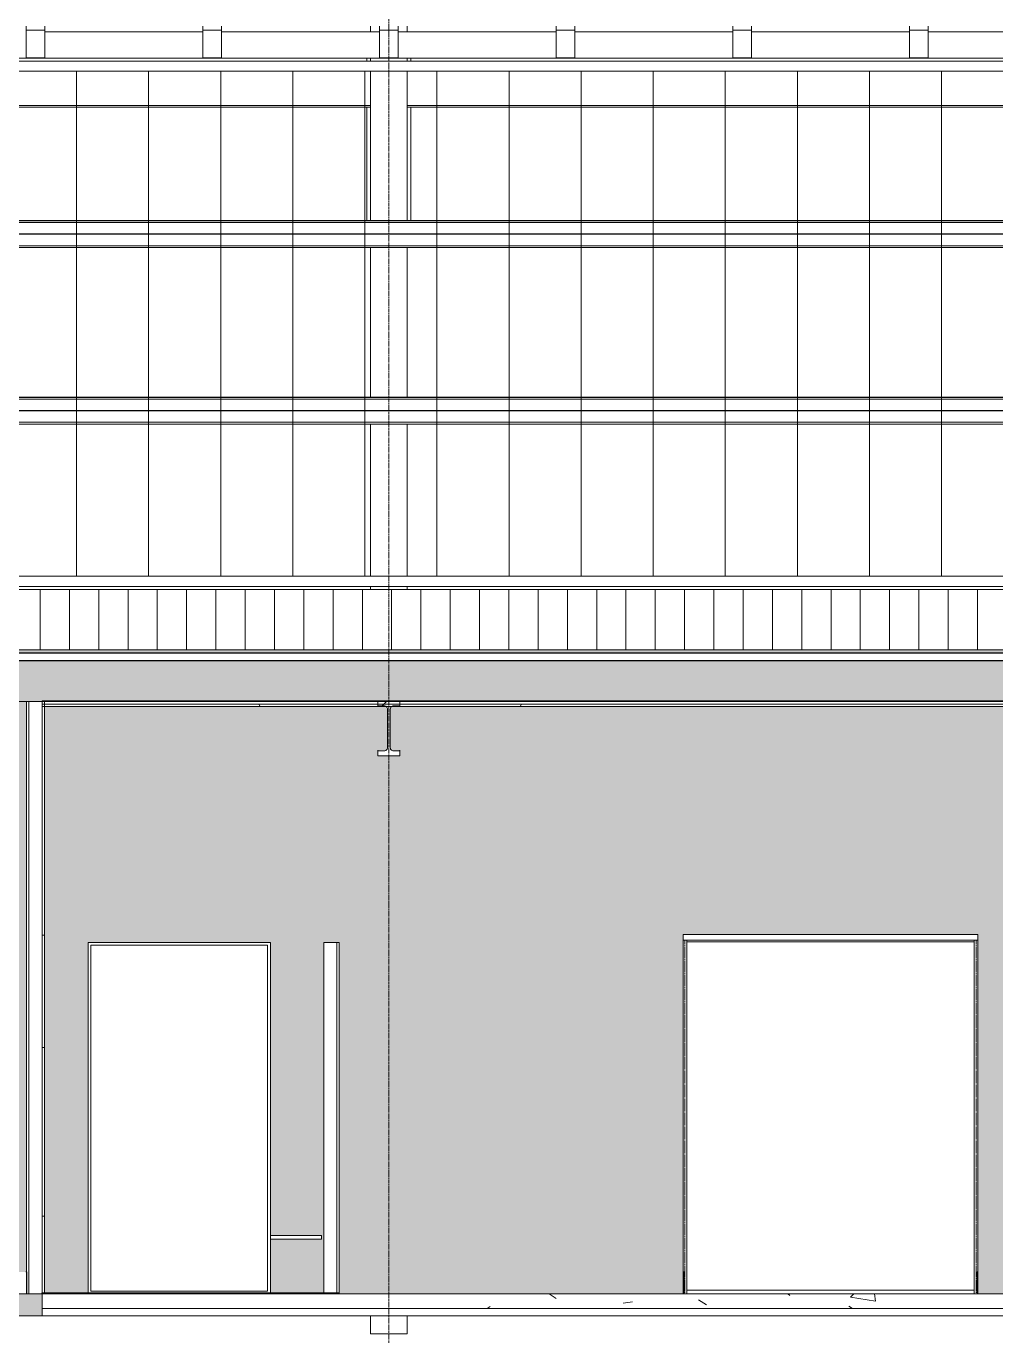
# Model space of a CAD drawing. Header units: inches. Extents: x -23565 to -43, y -324 to 853.
# Drawn here: x -1960 to -1695.2, y -11.5 to 346.4 of the extents above; entities that cross this region are included whole.
import ezdxf

# ---------------------------------------------------------------- set-up
doc = ezdxf.new("R2010")
doc.units = ezdxf.units.IN
doc.header["$MEASUREMENT"] = 0
doc.linetypes.add('Grid Line 1_2_', pattern=[0.875, 0.5, -0.125, 0.125, -0.125])
doc.linetypes.add('Hidden 1_8_', pattern=[0.1875, 0.125, -0.0625])
for name, color, linetype, lineweight in [('A-CLNG', 13, 'Continuous', 13), ('A-CLNG-PATT', 13, 'Continuous', 25), ('A-FLOR', 192, 'Continuous', 13), ('A-FLOR-LEVL', 51, 'Continuous', 9), ('A-FLOR-PATT', 8, 'Continuous', 25), ('A-GLAZ-CWMG', 51, 'Continuous', 13), ('A-ROOF', 132, 'Continuous', 13), ('A-ROOF-PATT', 132, 'Continuous', 13), ('A-WALL', 113, 'Continuous', 13), ('A-WALL-PATT', 111, 'Continuous', 25), ('I-FURN', 30, 'Continuous', 13), ('I-WALL', 2, 'Continuous', 13), ('Q-SPCQ', 91, 'Continuous', 13), ('S-BEAM', 12, 'Continuous', 13), ('S-COLS', 52, 'Continuous', 13), ('S-GRID', 1, 'Continuous', 9)]:
    doc.layers.add(name, color=color, linetype=linetype, lineweight=lineweight)
pattern_1 = [(50, (-5044.515, 67.247), (55.0854, -4.81984), [5.76, -63.36]), (355, (-5044.515, 67.247), (-10.65569, 57.76853), [4.608, -50.688]), (100.451, (-5039.925, 66.846), (44.42947, 52.94866), [4.895, -53.848]), (46.184, (-5044.515, 82.61), (81.96444, -12.71212), [8.64, -95.04]), (96.636, (-5037.685, 81.55), (71.7815, 74.81238), [7.343, -80.772]), (351.184, (-5044.515, 82.61), (71.78195, 74.81243), [6.912, -76.032]), (21, (-5036.835, 78.767), (45.84207, -30.92146), [5.76, -63.36]), (326, (-5036.835, 78.767), (18.68706, 55.69148), [4.608, -50.688]), (71.451, (-5033.015, 76.19), (64.52891, 24.77011), [4.895, -53.848]), (37.5, (-5044.515, 67.247), (0.933895, 25.566816), [2.534, -47.539, 2.534, -48.922, -50.88]), (37.5, (-5044.515, 67.247), (0.933895, 25.566816), [-101.53, 2.534, -48.346]), (7.5, (-5044.515, 67.247), (20.20404, 30.291303), [2.534, -26.803, 2.534, -46.387, -19.392]), (7.5, (-5044.515, 67.247), (20.20404, 30.291303), [-78.259, 2.534, -16.858]), (327.5, (-5061.64, 67.247), (40.997785, -1.732403), [2.534, -16.666, 2.534, -57.37, -79.488]), (327.5, (-5061.64, 67.247), (40.997785, -1.732403), [-79.104, 2.534, -76.954]), (317.5, (-5069.32, 67.247), (44.788883, 7.68784), [2.534, -22.426, 2.534, -37.248, -56.448]), (317.5, (-5069.32, 67.247), (44.788883, 7.68784), [-64.742, 2.534, -53.914])]
pattern_2 = [(0, (-5044.515, 67.247), (61.44, 15.36), [2.534, -43.546, 2.534, -43.546, -245.76]), (0, (-5044.515, 67.247), (61.44, 15.36), [-92.16, 2.534, -89.626, 2.534, -43.546, -107.52]), (0, (-5044.515, 67.247), (61.44, 15.36), [-230.4, 2.534, -28.186, 2.534, -74.266]), (120, (-5021.475, 74.927), (-44.02215, 45.5286), [2.534, -43.546, 2.534, -43.546, -245.76]), (120, (-5021.475, 74.927), (-44.02215, 45.5286), [-92.16, 2.534, -89.626, 2.534, -43.546, -107.52]), (120, (-5021.475, 74.927), (-44.02215, 45.5286), [-230.4, 2.534, -28.186, 2.534, -74.266]), (240, (-5013.795, 105.647), (-17.41785, -60.8886), [2.534, -43.546, 2.534, -43.546, -245.76]), (240, (-5013.795, 105.647), (-17.41785, -60.8886), [-92.16, 2.534, -89.626, 2.534, -43.546, -107.52]), (240, (-5013.795, 105.647), (-17.41785, -60.8886), [-230.4, 2.534, -28.186, 2.534, -74.266])]

# ---------------------------------------------------------------- blocks, each defined once
blk = doc.blocks.new('Furniture 8 - Furniture 1-2437-Building Section - East_West looking South _ Fieldhouse')
at = {"layer": 'I-FURN', "color": 8, "lineweight": 9}
for p, q in [((25369.52, 16), (25383.52, 16)), ((25369.52, 16), (25369.52, 15)), ((25383.52, 15), (25369.52, 15)), ((25383.52, 16), (25383.52, 15))]:
    blk.add_line(p, q, dxfattribs=at)
blk = doc.blocks.new('Bradley-Washroom_Accessories-Mirrors-780_Custom - Bradley-Washroom_Accessories-Mirrors-780_Custom-401198-Building Section - East_West looking South _ Fieldhouse')
at = {"layer": 'Q-SPCQ', "color": 8, "lineweight": 9}
for p, q in [((25369.52, 96), (25319.77, 96)), ((25319.77, 96), (25319.77, 0.25)), ((25320.52, 0.75), (25320.52, 95.25)), ((25320.52, 95.25), (25368.77, 95.25)), ((25368.77, 95.25), (25368.77, 0.75)), ((25369.52, 16), (25369.52, 96)), ((25369.52, 0.25), (25369.52, 15)), ((25368.77, 0.75), (25320.52, 0.75))]:
    blk.add_line(p, q, dxfattribs=at)
blk = doc.blocks.new('Locker Rooms and Restrooms_rvt-5-Building Section - East_West looking South _ Fieldhouse')
at = {"layer": 'A-WALL-PATT', "lineweight": 9}
h = blk.add_hatch(dxfattribs=at)
h.set_pattern_fill('FP_74', color=8, style=0, pattern_type=2)
h.set_pattern_definition([(0, (-1780.43, 12), (-48, 24), [48, 0, 0, 0]), (90, (-1756.43, 0), (-48, 3e-15), [12, -12]), (90, (-1768.43, 12), (-48, 3e-15), [12, -12]), (90, (-1744.43, 12), (-48, 3e-15), [12, -12]), (0, (-1780.43, 24), (-48, 24), [48, 0, 0, 0]), (90, (-1732.43, 0), (-48, 3e-15), [12, -12])])
h.paths.add_polyline_path([(25482.52, 0), (25482.52, 6), (25482.27, 6), (25482.27, 0)], flags=0)
h = blk.add_hatch(dxfattribs=at)
h.set_pattern_fill('FP_73', color=8, style=0, pattern_type=2)
h.set_pattern_definition([(0, (-1700.18, 12), (-48, 24), [48, 0, 0, 0]), (90, (-1676.18, 0), (-48, 3e-15), [12, -12]), (90, (-1688.18, 12), (-48, 3e-15), [12, -12]), (90, (-1664.18, 12), (-48, 3e-15), [12, -12]), (0, (-1700.18, 24), (-48, 24), [48, 0, 0, 0]), (90, (-1652.18, 0), (-48, 3e-15), [12, -12])])
h.paths.add_polyline_path([(25562.52, 0), (25562.77, 0), (25562.77, 6), (25562.52, 6)], flags=0)
at = {"layer": 'A-FLOR', "color": 7}
for p, q in [((25388.27, 0.25), (25307.14, 0.25)), ((25307.14, 0.25), (25307.14, 0)), ((25307.14, 0), (25388.27, 0)), ((25388.27, 0), (25388.27, 0.25))]:
    blk.add_line(p, q, dxfattribs=at)
at = {"layer": 'I-WALL', "color": 7}
for p, q in [((25384.14, 96), (25384.14, 0)), ((25387.64, 96), (25384.14, 96)), ((25387.64, 0), (25387.64, 96)), ((25388.27, 96), (25387.64, 96)), ((25387.64, 96), (25387.64, 0)), ((25388.27, 0), (25388.27, 96)), ((25303.02, 6), (25302.77, 6)), ((25303.02, 0), (25303.02, 6)), ((25302.77, 0), (25303.02, 0)), ((25384.14, 0), (25387.64, 0)), ((25387.64, 0), (25388.27, 0))]:
    blk.add_line(p, q, dxfattribs=at)
at = {"layer": 'I-WALL', "color": 8, "lineweight": 9}
for p, q in [((25482.27, 0), (25482.27, 6)), ((25482.52, 6), (25482.27, 6)), ((25482.52, 6), (25482.52, 0)), ((25562.52, 0), (25562.52, 6)), ((25562.52, 6), (25562.77, 6)), ((25562.77, 6), (25562.77, 0))]:
    blk.add_line(p, q, dxfattribs=at)
at = {"color": 8, "lineweight": 9}
for name in ['Bradley-Washroom_Accessories-Mirrors-780_Custom - Bradley-Washroom_Accessories-Mirrors-780_Custom-401198-Building Section - East_West looking South _ Fieldhouse', 'Furniture 8 - Furniture 1-2437-Building Section - East_West looking South _ Fieldhouse']:
    blk.add_blockref(name, (0, 0), dxfattribs=at)
blk = doc.blocks.new('Struct_Xcel_Sports Complex_rvt-5-Building Section - East_West looking South _ Fieldhouse')
at = {"layer": 'A-FLOR-PATT', "lineweight": 9}
h = blk.add_hatch(dxfattribs=at)
h.set_pattern_fill('FP_75', color=256, style=0, pattern_type=2)
h.set_pattern_definition(pattern_1)
h.paths.add_polyline_path([(22066.14, -6), (25307.2, -6), (25307.2, 0), (22066.14, 0), (22066.14, -1.6)], flags=0)
h.paths.add_polyline_path([(26272.89, -6), (26272.89, 0), (25737.89, 0), (25737.89, -6), (26225.74, -6)], flags=0)
h = blk.add_hatch(dxfattribs=at)
h.set_pattern_fill('FP_75', color=256, style=0, pattern_type=2)
h.set_pattern_definition(pattern_1)
h.paths.add_polyline_path([(25307.2, -4), (25737.89, -4), (25737.89, 0), (25307.2, 0)], flags=0)
at = {"layer": 'A-FLOR', "color": 7}
for p, q in [((25307.2, 0), (22066.14, 0)), ((25307.2, -6), (25307.2, 0)), ((25737.89, 0), (25307.2, 0)), ((25307.2, 0), (25307.2, -4)), ((22066.14, -6), (25307.2, -6)), ((25307.2, -4), (25737.89, -4))]:
    blk.add_line(p, q, dxfattribs=at)
at = {"layer": 'A-FLOR', "color": 8, "lineweight": 9}
blk.add_line((25307.2, -6), (25737.89, -6), dxfattribs=at)
blk = doc.blocks.new('W-Wide Flange - 1_-3_ deep-V138-Building Section - East_West looking South _ Fieldhouse')
at = {"layer": 'S-BEAM', "lineweight": 9}
h = blk.add_hatch(dxfattribs=at)
h.set_pattern_fill('FP_62', color=8, style=0, pattern_type=2)
h.set_pattern_definition([(45, (-5044.515, 67.247), (-19.00703, 19.00703), []), (45, (-5044.515, 96.047), (-19.00703, 19.00703), [])])
h.paths.add_polyline_path([(25404.89, 147.02), (25404.89, 148.39), (25402.96, 148.41), (25402.6, 148.58), (25402.35, 148.89), (25402.27, 149.28), (25402.29, 159.98), (25402.46, 160.34), (25402.77, 160.59), (25403.16, 160.68), (25404.89, 160.68), (25404.89, 162.04), (25398.89, 162.04), (25398.89, 160.68), (25400.82, 160.65), (25401.18, 160.48), (25401.43, 160.17), (25401.52, 159.79), (25401.49, 149.08), (25401.32, 148.72), (25401.01, 148.47), (25400.63, 148.39), (25398.89, 148.39), (25398.89, 147.02)], flags=0)
at = {"layer": 'S-BEAM', "color": 7}
for p, q in [((25404.89, 162.04), (25398.89, 162.04)), ((25398.89, 162.04), (25398.89, 160.68)), ((25404.89, 160.68), (25404.89, 162.04)), ((25398.89, 160.68), (25400.63, 160.68)), ((25401.52, 159.79), (25401.52, 149.28)), ((25402.27, 149.28), (25402.27, 159.79)), ((25403.16, 160.68), (25404.89, 160.68)), ((25400.63, 148.39), (25398.89, 148.39)), ((25398.89, 148.39), (25398.89, 147.02)), ((25398.89, 147.02), (25404.89, 147.02)), ((25404.89, 148.39), (25403.16, 148.39)), ((25404.89, 147.02), (25404.89, 148.39))]:
    blk.add_line(p, q, dxfattribs=at)
at = {"layer": 'S-BEAM', "color": 8, "lineweight": 9}
for p, q in [((25398.89, 148.55), (25398.89, 148.39)), ((25404.89, 148.39), (25404.89, 148.55))]:
    blk.add_line(p, q, dxfattribs=at)
at = {"layer": 'S-BEAM', "color": 7, "flags": 128}
for points in [[(25400.63, 160.68), (25400.82, 160.65), (25401.01, 160.59), (25401.18, 160.48), (25401.32, 160.34), (25401.43, 160.17), (25401.49, 159.98), (25401.52, 159.79)], [(25402.27, 159.79), (25402.29, 159.98), (25402.35, 160.17), (25402.46, 160.34), (25402.6, 160.48), (25402.77, 160.59), (25402.96, 160.65), (25403.16, 160.68)], [(25401.52, 149.28), (25401.49, 149.08), (25401.43, 148.89), (25401.32, 148.72), (25401.18, 148.58), (25401.01, 148.47), (25400.82, 148.41), (25400.63, 148.39)], [(25403.16, 148.39), (25402.96, 148.41), (25402.77, 148.47), (25402.6, 148.58), (25402.46, 148.72), (25402.35, 148.89), (25402.29, 149.08), (25402.27, 149.28)]]:
    blk.add_lwpolyline(points, dxfattribs=at)
blk = doc.blocks.new('Rectangular Mullion - Profile_Polycarbonate_Upper and left-1767982-Building Section - East_West looking South _ Fieldhouse')
at = {"layer": 'A-GLAZ-CWMG', "color": 8, "lineweight": 9}
for p, q in [((26278.39, 336.84), (22784.14, 336.84)), ((26278.39, 334.09), (22784.14, 334.09))]:
    blk.add_line(p, q, dxfattribs=at)
blk = doc.blocks.new('Rectangular Mullion - Profile_Polycarbonate_Lower-1767983-Building Section - East_West looking South _ Fieldhouse')
at = {"layer": 'A-GLAZ-CWMG', "color": 8, "lineweight": 9}
for p, q in [((22784.14, 196.09), (26269.89, 196.09)), ((22784.14, 193.34), (26269.89, 193.34))]:
    blk.add_line(p, q, dxfattribs=at)
blk = doc.blocks.new('Girt_C - 10_D-1260059-Building Section - East_West looking South _ Fieldhouse')
at = {"layer": 'S-BEAM', "color": 8, "lineweight": 9}
for p, q in [((25482.27, 96.68), (25562.77, 96.68)), ((25561.77, 96.2), (25483.27, 96.2))]:
    blk.add_line(p, q, dxfattribs=at)
blk = doc.blocks.new('W-Wide Flange - W12X22-1533120-Building Section - East_West looking South _ Fieldhouse')
at = {"layer": 'S-BEAM', "color": 10, "lineweight": 9}
for p, q in [((25117.39, 324.71), (25396.89, 324.71)), ((25117.39, 324.29), (25396.89, 324.29)), ((25406.89, 324.71), (25686.39, 324.71)), ((25406.89, 324.29), (25686.39, 324.29))]:
    blk.add_line(p, q, dxfattribs=at)
blk = doc.blocks.new('columns and girder2 - one-V146-Building Section - East_West looking South _ Fieldhouse')
at = {"layer": 'S-BEAM', "color": 8, "lineweight": 9}
for p, q in [((25396.89, 344.87), (25396.89, 346.39)), ((25406.89, 346.39), (25406.89, 344.87)), ((25395.89, 336.84), (25395.89, 337.62)), ((25396.89, 336.84), (25396.89, 337.62)), ((25406.89, 337.62), (25406.89, 336.84)), ((25407.89, 337.62), (25407.89, 336.84)), ((25396.89, 192.49), (25396.89, 193.34)), ((25406.89, 192.49), (25406.89, 193.34)), ((25396.89, -10.9), (25396.89, -6)), ((25406.89, -10.9), (25406.89, -6)), ((25396.89, -10.9), (25406.89, -10.9))]:
    blk.add_line(p, q, dxfattribs=at)
at = {"layer": 'S-BEAM', "color": 10, "lineweight": 9}
for p, q in [((25396.89, 293.29), (25396.89, 334.09)), ((25406.89, 293.29), (25406.89, 334.09)), ((25395.89, 293.29), (25395.89, 324.29)), ((25407.89, 324.29), (25407.89, 293.29)), ((25396.89, 245.04), (25396.89, 285.94)), ((25406.89, 245.04), (25406.89, 285.94)), ((25396.89, 196.09), (25396.89, 237.69)), ((25406.89, 232.77), (25406.89, 237.69)), ((25406.89, 196.09), (25406.89, 232.71))]:
    blk.add_line(p, q, dxfattribs=at)
blk = doc.blocks.new('Girt_Z - 10_D-1732176-Building Section - East_West looking South _ Fieldhouse')
at = {"layer": 'S-BEAM', "color": 10, "lineweight": 9}
for p, q in [((26269.89, 245.04), (22791.39, 245.04)), ((26269.89, 244.96), (22791.39, 244.96)), ((26269.89, 244.51), (22791.39, 244.51)), ((26269.89, 241.37), (22791.39, 241.37)), ((26269.89, 241.3), (22791.39, 241.3)), ((22791.39, 238.17), (26269.89, 238.17)), ((26269.89, 237.69), (22791.39, 237.69))]:
    blk.add_line(p, q, dxfattribs=at)
blk = doc.blocks.new('Girt_Z - 10_D-1241717-Building Section - East_West looking South _ Fieldhouse')
at = {"layer": 'S-BEAM', "color": 10, "lineweight": 9}
for p, q in [((26273.39, 293.29), (22791.39, 293.29)), ((26273.39, 293.21), (22791.39, 293.21)), ((26273.39, 292.76), (22791.39, 292.76)), ((26273.39, 289.62), (22791.39, 289.62)), ((26273.39, 289.55), (22791.39, 289.55)), ((22791.39, 286.42), (26273.39, 286.42)), ((26273.39, 285.94), (22791.39, 285.94))]:
    blk.add_line(p, q, dxfattribs=at)
blk = doc.blocks.new('C-Channel-Column - C10X25-1255483-Building Section - East_West looking South _ Fieldhouse')
at = {"layer": 'S-COLS', "color": 8, "linetype": 'Hidden 1_8_', "lineweight": 9}
blk.add_line((25482.74, 96.68), (25482.74, 0), dxfattribs=at)
blk = doc.blocks.new('C-Channel-Column - C10X25-1255484-Building Section - East_West looking South _ Fieldhouse')
at = {"layer": 'S-COLS', "color": 8, "linetype": 'Hidden 1_8_', "lineweight": 9}
blk.add_line((25562.29, 96.68), (25562.29, 0), dxfattribs=at)
blk = doc.blocks.new('Dimension Lumber - 5_5 x 7_5 Glulam-1730092-Building Section - East_West looking South _ Fieldhouse')
at = {"layer": 'S-BEAM', "color": 8, "lineweight": 9}
for p, q in [((26267.83, 346.4), (26267.83, 345.28)), ((26272.95, 345.28), (26272.95, 346.4))]:
    blk.add_line(p, q, dxfattribs=at)
at = {"layer": 'S-BEAM', "color": 7}
for p, q in [((26272.95, 345.28), (26267.83, 345.28)), ((26267.83, 345.28), (26267.83, 337.78)), ((26272.95, 337.78), (26272.95, 345.28)), ((26267.83, 337.78), (26272.95, 337.78))]:
    blk.add_line(p, q, dxfattribs=at)

msp = doc.modelspace()

# ---------------------------------------------------------------- hatches: boundary and pattern name
at = {"layer": 'A-CLNG-PATT', "lineweight": 9}
h = msp.add_hatch(dxfattribs=at)
h.set_pattern_fill('FP_70', color=8, style=0, pattern_type=2)
h.set_pattern_definition([(161.57, (-5043.555, 68.207), (-7.6802237, -0.0009796), [0, -54.643, 6.067, 0]), (18.43, (-5045.475, 68.207), (-7.6802237, 0.0009796), [0, -54.643, 6.067, 0]), (108.43, (-5043.555, 68.207), (3.8382953, -19.2013653), [18.211, -42.499]), (71.57, (-5045.475, 68.207), (3.8382953, 19.2013653), [18.211, -42.499])])
h.paths.add_polyline_path([(-1002.51973, 161.85007), (-990.92876, 161.85007), (-990.92876, 172.98472), (-4463.92876, 172.98472), (-4463.92876, 161.85007), (-1037.07898, 161.85007)], flags=0)
h = msp.add_hatch(dxfattribs=at)
h.set_pattern_fill('FP_63', color=8, style=0, pattern_type=2)
h.set_pattern_definition(pattern_2)
h.paths.add_polyline_path([(-1555.46773, 160.53637), (-1524.92876, 160.53637), (-1524.92876, 161.16192), (-1955.61626, 161.16192), (-1955.61626, 160.53637), (-1572.74735, 160.53637)], flags=0)
at = {"layer": 'A-ROOF-PATT', "lineweight": 9}
h = msp.add_hatch(dxfattribs=at)
h.set_pattern_fill('FP_66', color=8, style=0, pattern_type=2)
h.set_pattern_definition([(90, (-27262.521, 1105.644), (-16.082, 1e-15), [])])
h.paths.add_polyline_path([(-1002.51973, 175.04895), (-990.92876, 175.04895), (-990.92876, 175.21788), (-4451.67876, 175.21788), (-4451.67876, 175.04895), (-1037.07898, 175.04895)], flags=0)
at = {"layer": 'A-WALL-PATT', "lineweight": 9}
h = msp.add_hatch(dxfattribs=at)
h.set_pattern_fill('FP_71', color=8, style=0, pattern_type=2)
h.set_pattern_definition([(90, (-981.679, 0), (-19.685, 1e-15), [])])
h.paths.add_polyline_path([(-4478.67876, 196.09153), (-992.92876, 196.09153), (-992.92876, 239.59911), (-992.92876, 239.6875), (-992.86626, 248.36288), (-984.42876, 248.36288), (-984.42876, 334.09126), (-4478.67876, 334.09126), (-4478.67876, 232.76792)], flags=0)
h = msp.add_hatch(dxfattribs=at)
h.set_pattern_fill('FP_76', color=8, style=0, pattern_type=2)
h.set_pattern_definition([(90, (-988.189, 0), (-8, 5e-16), [])])
h.paths.add_polyline_path([(-2626.80448, 176), (-990.92876, 176), (-990.92876, 192.49369), (-4476.42976, 192.49369), (-4476.42976, 187.70742), (-4452.17876, 188.71788), (-4452.17876, 186.71614), (-4463.92876, 186.21614), (-4452.17876, 186.21614), (-4452.17876, 176), (-2695.92298, 176)], flags=0)
h.paths.add_polyline_path([(-4476.42976, 185.57548), (-4466.17876, 186.03385), (-4466.17876, 186.13281), (-4476.42976, 185.70568)], flags=0)
h = msp.add_hatch(dxfattribs=at)
h.set_pattern_fill('FP_65', color=8, style=0, pattern_type=2)
h.set_pattern_definition([(90, (-2005.93, 1159.75), (-193, -193), [48, -145]), (180, (-2005.93, 1159.75), (-2e-14, -193), [96, -97]), (270, (-2101.93, 1207.75), (-193, -193), [48, -145]), (180, (-2005.93, 1207.75), (-2e-14, -193), [96, -97]), (270, (-2102.43, 1207.75), (-193, -193), [48, -145]), (180, (-2102.43, 1207.75), (-2e-14, -193), [96, -97]), (90, (-2198.43, 1159.75), (-193, -193), [48, -145]), (180, (-2102.43, 1159.75), (-2e-14, -193), [96, -97]), (90, (-2053.68, 1208), (-193, -193), [48, -145]), (180, (-2005.55, 1208), (-2e-14, -193), [48.125, -144.875]), (180, (-2005.55, 1256), (-2e-14, -193), [48.125, -144.875]), (90, (-2150.18, 1208), (-193, -193), [48, -145]), (180, (-2054.18, 1208), (-2e-14, -193), [96, -97]), (270, (-2054.18, 1256), (-193, -193), [48, -145]), (180, (-2054.18, 1256), (-2e-14, -193), [96, -97]), (180, (-2150.68, 1208), (-2e-14, -193), [48, -145]), (270, (-2150.68, 1256), (-193, -193), [48, -145]), (180, (-2150.68, 1256), (-2e-14, -193), [48, -145]), (90, (-2005.93, 1256.25), (-193, -193), [48, -145]), (180, (-2005.93, 1256.25), (-2e-14, -193), [96, -97]), (270, (-2101.93, 1304.25), (-193, -193), [48, -145]), (180, (-2005.93, 1304.25), (-2e-14, -193), [96, -97]), (270, (-2102.43, 1304.25), (-193, -193), [48, -145]), (180, (-2102.43, 1304.25), (-2e-14, -193), [96, -97]), (90, (-2198.43, 1256.25), (-193, -193), [48, -145]), (180, (-2102.43, 1256.25), (-2e-14, -193), [96, -97]), (90, (-2053.68, 1304.5), (-193, -193), [48, -145]), (180, (-2005.55, 1304.5), (-2e-14, -193), [48.125, -144.875]), (180, (-2005.55, 1352.5), (-2e-14, -193), [48.125, -144.875]), (90, (-2150.18, 1304.5), (-193, -193), [48, -145]), (180, (-2054.18, 1304.5), (-2e-14, -193), [96, -97]), (270, (-2054.18, 1352.5), (-193, -193), [48, -145]), (180, (-2054.18, 1352.5), (-2e-14, -193), [96, -97]), (180, (-2150.68, 1304.5), (-2e-14, -193), [48, -145]), (270, (-2150.68, 1352.5), (-193, -193), [48, -145]), (180, (-2150.68, 1352.5), (-2e-14, -193), [48, -145])])
h.paths.add_polyline_path([(-2626.80448, 0), (-2419.92876, 0), (-2419.92876, 98.25), (-2343.30376, 98.25), (-2343.30376, 0), (-2297.36626, 0), (-2297.36626, 104), (-2626.92876, 104), (-2626.92876, 0)], flags=0)
h.paths.add_polyline_path([(-4481.42976, 0), (-4462.80376, 0), (-4462.80376, 150.19619), (-4461.42376, 150.19619), (-4461.42376, 150.46142), (-4459.8388, 150.52092), (-4459.59298, 150.77437), (-4459.53876, 150.71301), (-4459.26556, 150.62326), (-4459.18811, 150.65519), (-4458.89852, 150.4765), (-4458.44473, 150.46142), (-4457.43376, 150.46142), (-4457.42876, 150.19619), (-4456.80376, 150.19619), (-4456.80376, 98.25), (-2632.92876, 98.25527), (-2632.92876, 161.85007), (-2726.42876, 161.85007), (-2726.42876, 160.67649), (-2728.3618, 160.65416), (-2728.71866, 160.48216), (-2728.96562, 160.17221), (-2729.05376, 159.78572), (-2728.9718, 149.0784), (-2728.84148, 148.86986), (-2728.50751, 148.62723), (-2728.16376, 148.55476), (-2726.42876, 148.55476), (-2726.42876, 147.02466), (-2732.42876, 147.02466), (-2732.42876, 148.55476), (-2730.35, 148.62723), (-2730.11859, 148.76723), (-2729.87613, 149.10156), (-2729.80376, 149.30858), (-2729.83177, 160.00023), (-2729.99793, 160.34111), (-2730.3076, 160.58828), (-2730.69376, 160.67649), (-2732.42876, 160.67649), (-2732.42876, 161.85007), (-3015.92876, 161.85007), (-3015.92876, 160.67649), (-3017.8618, 160.65416), (-3018.21866, 160.48216), (-3018.46562, 160.17221), (-3018.55376, 159.78572), (-3018.4718, 149.0784), (-3018.34148, 148.86986), (-3018.00751, 148.62723), (-3017.66376, 148.55476), (-3015.92876, 148.55476), (-3015.92876, 147.02466), (-3021.92876, 147.02466), (-3021.92876, 148.55476), (-3019.85, 148.62723), (-3019.61859, 148.76723), (-3019.37613, 149.10156), (-3019.30376, 149.30858), (-3019.33177, 160.00023), (-3019.49793, 160.34111), (-3019.8076, 160.58828), (-3020.19376, 160.67649), (-3021.92876, 160.67649), (-3021.92876, 161.85007), (-3305.42876, 161.85007), (-3305.42876, 160.67649), (-3307.3618, 160.65416), (-3307.71866, 160.48216), (-3307.96562, 160.17221), (-3308.05376, 159.78572), (-3307.9718, 149.0784), (-3307.84148, 148.86986), (-3307.50751, 148.62723), (-3307.16376, 148.55476), (-3305.42876, 148.55476), (-3305.42876, 147.02466), (-3311.42876, 147.02466), (-3311.42876, 148.55476), (-3309.34966, 148.62737), (-3309.11859, 148.76723), (-3308.87613, 149.10156), (-3308.80376, 149.30858), (-3308.83177, 160.00023), (-3308.99793, 160.34111), (-3309.3076, 160.58828), (-3309.69376, 160.67649), (-3311.42876, 160.67649), (-3311.42876, 161.85007), (-3594.92876, 161.85007), (-3594.92876, 160.67649), (-3596.8618, 160.65416), (-3597.21866, 160.48216), (-3597.46562, 160.17221), (-3597.55376, 159.78572), (-3597.4718, 149.0784), (-3597.34148, 148.86986), (-3597.00751, 148.62723), (-3596.66376, 148.55476), (-3594.92876, 148.55476), (-3594.92876, 147.02466), (-3600.92876, 147.02466), (-3600.92876, 148.55476), (-3598.85, 148.62723), (-3598.61859, 148.76723), (-3598.37613, 149.10156), (-3598.30376, 149.30858), (-3598.33177, 160.00023), (-3598.49793, 160.34111), (-3598.8076, 160.58828), (-3599.19376, 160.67649), (-3600.92876, 160.67649), (-3600.92876, 161.85007), (-3884.42876, 161.85007), (-3884.42876, 160.67649), (-3886.3618, 160.65416), (-3886.71866, 160.48216), (-3886.96562, 160.17221), (-3887.05376, 159.78572), (-3886.9718, 149.0784), (-3886.84148, 148.86986), (-3886.50751, 148.62723), (-3886.16376, 148.55476), (-3884.42876, 148.55476), (-3884.42876, 147.02466), (-3890.42876, 147.02466), (-3890.42876, 148.55476), (-3888.35, 148.62723), (-3888.11859, 148.76723), (-3887.87613, 149.10156), (-3887.80376, 149.30858), (-3887.83177, 160.00023), (-3887.99793, 160.34111), (-3888.3076, 160.58828), (-3888.69376, 160.67649), (-3890.42876, 160.67649), (-3890.42876, 161.85007), (-4173.92876, 161.85007), (-4173.92876, 160.67649), (-4175.8618, 160.65416), (-4176.21866, 160.48216), (-4176.46562, 160.17221), (-4176.55376, 159.78572), (-4176.4718, 149.0784), (-4176.34148, 148.86986), (-4176.00751, 148.62723), (-4175.66376, 148.55476), (-4173.92876, 148.55476), (-4173.92876, 147.02466), (-4179.92876, 147.02466), (-4179.92876, 148.55476), (-4177.85, 148.62723), (-4177.61859, 148.76723), (-4177.37613, 149.10156), (-4177.30376, 149.30858), (-4177.33177, 160.00023), (-4177.49793, 160.34111), (-4177.8076, 160.58828), (-4178.19376, 160.67649), (-4179.92876, 160.67649), (-4179.92876, 161.85007), (-4463.92876, 161.85007), (-4463.92876, 171.97864), (-4466.17876, 171.98258), (-4466.17876, 174.86795), (-4481.42976, 174.17642), (-4481.42976, 76.52392)], flags=0)
h.paths.add_polyline_path([(-2292.49126, 0), (-2152.80376, 0), (-2152.80376, 147.02466), (-2153.42876, 147.02466), (-2153.42876, 148.55476), (-2152.80376, 148.55476), (-2152.80376, 160.67649), (-2153.42876, 160.67649), (-2153.42876, 161.85007), (-2292.49126, 161.85007), (-2292.49126, 25.0556)], flags=0)
h.paths.add_polyline_path([(-1700.05376, 0), (-1607.30376, 0), (-1607.30376, 96), (-1602.55376, 96), (-1602.55376, 16), (-1595.67876, 16), (-1595.67876, 77), (-1547.67876, 77), (-1547.67876, 5), (-1595.67876, 5), (-1595.67876, 15), (-1602.55376, 15), (-1602.55376, 0.25), (-1525.80376, 0.25), (-1525.80376, 6), (-1525.55376, 6), (-1525.55376, 160.53637), (-1570.71866, 160.48216), (-1570.96562, 160.17221), (-1571.05376, 159.78572), (-1570.9718, 149.0784), (-1570.84148, 148.86986), (-1570.50751, 148.62723), (-1570.16376, 148.55476), (-1568.42876, 148.55476), (-1568.42876, 147.02466), (-1574.42876, 147.02466), (-1574.42876, 148.55476), (-1572.35, 148.62723), (-1572.11859, 148.76723), (-1571.87613, 149.10156), (-1571.80376, 149.30858), (-1571.82607, 159.98394), (-1571.99793, 160.34111), (-1572.3076, 160.53637), (-1860.21866, 160.48216), (-1860.46562, 160.17221), (-1860.55376, 159.78572), (-1860.4718, 149.0784), (-1860.34148, 148.86986), (-1860.00751, 148.62723), (-1859.66376, 148.55476), (-1857.92876, 148.55476), (-1857.92876, 147.02466), (-1863.92876, 147.02466), (-1863.92876, 148.55476), (-1861.85, 148.62723), (-1861.61859, 148.76723), (-1861.37613, 149.10156), (-1861.30376, 149.30858), (-1861.32607, 159.98394), (-1861.49793, 160.34111), (-1861.8076, 160.53637), (-1954.99126, 160.53637), (-1954.99126, 0.25), (-1943.05376, 0.25), (-1943.05376, 96), (-1893.30376, 96), (-1893.30376, 16), (-1879.30376, 16), (-1879.30376, 15), (-1893.30376, 15), (-1893.30376, 0.25), (-1878.67876, 0.25), (-1878.67876, 96), (-1874.55376, 96), (-1874.55376, 0), (-1780.55376, 0), (-1780.55376, 98.25), (-1700.05376, 98.25), (-1700.05376, 0.25)], flags=0)
h.paths.add_polyline_path([(-2102.05376, 0), (-2093.86626, 0), (-2093.86626, 86), (-2092.86626, 86), (-2092.86626, 161.85007), (-2147.42876, 161.85007), (-2147.42876, 160.67649), (-2147.92876, 160.65416), (-2147.92876, 148.55476), (-2147.42876, 148.55476), (-2147.42876, 147.02466), (-2147.92876, 147.02466), (-2147.92876, 0), (-2144.05376, 0), (-2144.05376, 98.25), (-2102.05376, 98.25), (-2102.05376, 6)], flags=0)
h.paths.add_polyline_path([(-2086.99126, 6), (-1959.86626, 6), (-1959.86626, 161.85007), (-2087.99126, 161.85007), (-2087.99126, 86), (-2086.99126, 86), (-2086.99126, 76.52392)], flags=0)
h.paths.add_polyline_path([(-2557.68598, 106.25), (-2297.36626, 106.25), (-2297.36626, 161.85007), (-2436.92876, 161.85007), (-2436.92876, 160.67649), (-2438.89121, 160.64386), (-2439.21866, 160.48216), (-2439.46562, 160.17221), (-2439.55376, 159.78572), (-2439.4718, 149.0784), (-2439.34148, 148.86986), (-2439.00751, 148.62723), (-2438.66376, 148.55476), (-2436.92876, 148.55476), (-2436.92876, 147.02466), (-2442.92876, 147.02466), (-2442.92876, 148.55476), (-2440.85, 148.62723), (-2440.61859, 148.76723), (-2440.37613, 149.10156), (-2440.30376, 149.30858), (-2440.32607, 159.98394), (-2440.49793, 160.34111), (-2440.8076, 160.58828), (-2441.19376, 160.67649), (-2442.92876, 160.67649), (-2442.92876, 161.85007), (-2626.92876, 161.85007), (-2626.92876, 106.25), (-2592.24523, 106.25)], flags=0)
h.paths.add_polyline_path([(-1280.8618, 146.5), (-990.17876, 146.5), (-990.17876, 173.04722), (-990.92876, 172.98472), (-990.92876, 161.85007), (-991.92876, 161.85007), (-991.92876, 161.70238), (-996.92876, 161.70238), (-996.92876, 161.85007), (-1278.92876, 161.85007), (-1278.99373, 160.67649), (-1280.8618, 160.65416), (-1281.21866, 160.48216), (-1281.46562, 160.17221), (-1281.55376, 159.78572), (-1281.4718, 149.0784), (-1281.34148, 148.86986), (-1281.00751, 148.62723), (-1280.66376, 148.55476), (-1278.92876, 148.55476), (-1278.99373, 147.02466), (-1284.92876, 147.02466), (-1284.92876, 148.55476), (-1282.85, 148.62723), (-1282.61859, 148.76723), (-1282.37613, 149.10156), (-1282.30376, 149.30858), (-1282.33177, 160.00023), (-1282.49793, 160.34111), (-1282.8076, 160.58828), (-1283.19376, 160.67649), (-1284.92876, 160.67649), (-1284.92876, 161.85007), (-1520.67876, 161.85007), (-1520.67876, 146.5), (-1282.99571, 146.5)], flags=0)
h.paths.add_polyline_path([(-996.92876, 148.32579), (-996.92876, 148.83), (-994.94196, 148.90933), (-994.68508, 149.12969), (-994.54376, 149.44609), (-994.6158, 161.29018), (-994.81767, 161.54353), (-994.95561, 161.68413), (-993.90191, 161.63028), (-994.15504, 161.42824), (-994.29552, 161.13628), (-994.31376, 160.97425), (-994.23364, 149.22718), (-993.95674, 148.93523), (-993.70222, 148.84308), (-993.58626, 148.83), (-991.92876, 148.83), (-991.92876, 148.32579), (-995.27126, 148.32579)], flags=0)
h.paths.add_polyline_path([(-4459.53876, 150.84047), (-4459.53876, 161.22447), (-4459.31876, 161.22447), (-4459.31876, 150.84047), (-4459.4138, 150.84047)], flags=0)
h.paths.add_polyline_path([(-4459.55248, 161.34641), (-4459.7449, 161.65289), (-4459.84871, 161.75871), (-4459.00881, 161.71818), (-4459.53876, 161.35193)], flags=0)
h.paths.add_polyline_path([(-4451.67876, 173.15364), (-4451.67876, 175.21788), (-990.92876, 175.21788), (-990.92876, 176), (-4452.17876, 176), (-4452.17876, 173.15364), (-4452.0005, 173.15364)], flags=0)
h = msp.add_hatch(dxfattribs=at)
h.set_pattern_fill('FP_63', color=8, style=0, pattern_type=2)
h.set_pattern_definition(pattern_2)
h.paths.add_polyline_path([(-1955.61626, 0), (-1954.99126, 0), (-1954.99126, 161.85007), (-1955.61626, 161.85007), (-1955.61626, 76.52392)], flags=0)

# ---------------------------------------------------------------- linework, layer by layer
at = {"layer": 'A-CLNG', "color": 7}
for p, q in [((-990.92876, 172.98472), (-4455.42876, 172.98472)), ((-2087.99126, 161.85007), (-1959.86626, 161.85007)), ((-1524.92876, 162.03767), (-1955.61626, 162.03767)), ((-1955.61626, 162.03767), (-1955.61626, 160.53637)), ((-1524.92876, 161.16192), (-1955.61626, 161.16192)), ((-1954.99126, 161.85007), (-1525.55376, 161.85007)), ((-1955.61626, 160.53637), (-1524.92876, 160.53637))]:
    msp.add_line(p, q, dxfattribs=at)
at = {"layer": 'A-FLOR', "color": 8, "lineweight": 9}
msp.add_line((-1779.55376, 1), (-1701.05376, 1), dxfattribs=at)
at = {"layer": 'A-FLOR-LEVL', "linetype": 'Grid Line 1_2_'}
msp.add_line((-5515.85995, 0), (-91.40966, 0), dxfattribs=at)
at = {"layer": 'A-ROOF', "color": 8, "lineweight": 9}
msp.add_line((-4451.67876, 175.21788), (-990.92876, 175.21788), dxfattribs=at)
at = {"layer": 'A-ROOF', "color": 7}
for p, q in [((-990.17876, 175.04895), (-4451.67876, 175.04895)), ((-4451.67876, 173.04722), (-990.92876, 173.04722))]:
    msp.add_line(p, q, dxfattribs=at)
at = {"layer": 'A-WALL', "color": 8, "lineweight": 9}
for p, q in [((-990.92876, 192.49369), (-4476.42976, 192.49369)), ((-4452.17876, 176), (-990.92876, 176))]:
    msp.add_line(p, q, dxfattribs=at)
at = {"layer": 'A-WALL', "color": 7}
for p, q in [((-1954.99126, 161.85007), (-1959.86626, 161.85007)), ((-1959.24126, 0), (-1959.24126, 161.85007)), ((-1955.61626, 0), (-1955.61626, 160.53637))]:
    msp.add_line(p, q, dxfattribs=at)
at = {"layer": 'I-WALL', "color": 8, "lineweight": 9}
for p, q in [((-1911.74126, 344.875), (-1954.86626, 344.875)), ((-1863.49126, 344.875), (-1906.61626, 344.875)), ((-1815.24126, 344.875), (-1858.36626, 344.875)), ((-1766.99126, 344.875), (-1810.11626, 344.875)), ((-1718.74126, 344.875), (-1761.86626, 344.875)), ((-1670.49126, 344.875), (-1713.61626, 344.875)), ((-4483.92976, 337.625), (-979.71616, 337.625)), ((-1780.55376, 6), (-1780.55376, 98.25)), ((-1780.55376, 98.25), (-1700.05376, 98.25)), ((-1700.05376, 98.25), (-1700.05376, 6))]:
    msp.add_line(p, q, dxfattribs=at)
at = {"layer": 'I-WALL', "color": 7}
for p, q in [((-1959.86626, 161.85007), (-1959.86626, 0)), ((-1954.99126, 0), (-1954.99126, 161.85007)), ((-1959.86626, 0), (-1954.99126, 0))]:
    msp.add_line(p, q, dxfattribs=at)
at = {"layer": 'S-COLS', "color": 8, "lineweight": 9}
for p, q in [((-1779.55376, 96.67969), (-1780.55376, 96.67969)), ((-1779.55376, 0), (-1779.55376, 96.67969)), ((-1701.05376, 96.67969), (-1701.05376, 0)), ((-1700.05376, 96.67969), (-1701.05376, 96.67969))]:
    msp.add_line(p, q, dxfattribs=at)
at = {"layer": 'S-GRID', "linetype": 'Grid Line 1_2_'}
msp.add_line((-1860.92876, -273.16081), (-1860.92876, 671.89181), dxfattribs=at)
msp.add_line((-1860.92876, -273.16081), (-1860.92876, 671.89181), dxfattribs=at)

# ---------------------------------------------------------------- block references
at = {"color": 250, "lineweight": 5}
for name in ['Locker Rooms and Restrooms_rvt-5-Building Section - East_West looking South _ Fieldhouse', 'Struct_Xcel_Sports Complex_rvt-5-Building Section - East_West looking South _ Fieldhouse']:
    msp.add_blockref(name, (-27262.81898, 0), dxfattribs=at)
at = {"layer": 'A-GLAZ-CWMG', "color": 8, "lineweight": 9}
for name in ['Rectangular Mullion - Profile_Polycarbonate_Upper and left-1767982-Building Section - East_West looking South _ Fieldhouse', 'Rectangular Mullion - Profile_Polycarbonate_Lower-1767983-Building Section - East_West looking South _ Fieldhouse']:
    msp.add_blockref(name, (-27262.81898, 0), dxfattribs=at)
at = {"layer": 'S-BEAM', "color": 8, "lineweight": 9}
for name, p in [('Dimension Lumber - 5_5 x 7_5 Glulam-1730092-Building Section - East_West looking South _ Fieldhouse', (-28227.81898, 0)), ('Dimension Lumber - 5_5 x 7_5 Glulam-1730092-Building Section - East_West looking South _ Fieldhouse', (-28179.56898, 0)), ('columns and girder2 - one-V146-Building Section - East_West looking South _ Fieldhouse', (-27262.81898, 0)), ('Dimension Lumber - 5_5 x 7_5 Glulam-1730092-Building Section - East_West looking South _ Fieldhouse', (-28131.31898, 0)), ('Dimension Lumber - 5_5 x 7_5 Glulam-1730092-Building Section - East_West looking South _ Fieldhouse', (-28083.06898, 0)), ('Dimension Lumber - 5_5 x 7_5 Glulam-1730092-Building Section - East_West looking South _ Fieldhouse', (-28034.81898, 0)), ('Dimension Lumber - 5_5 x 7_5 Glulam-1730092-Building Section - East_West looking South _ Fieldhouse', (-27986.56898, 0)), ('W-Wide Flange - 1_-3_ deep-V138-Building Section - East_West looking South _ Fieldhouse', (-27262.81898, 0)), ('Girt_C - 10_D-1260059-Building Section - East_West looking South _ Fieldhouse', (-27262.81898, 0))]:
    msp.add_blockref(name, p, dxfattribs=at)
at = {"layer": 'S-BEAM', "color": 10, "lineweight": 9}
for name in ['W-Wide Flange - W12X22-1533120-Building Section - East_West looking South _ Fieldhouse', 'Girt_Z - 10_D-1241717-Building Section - East_West looking South _ Fieldhouse', 'Girt_Z - 10_D-1732176-Building Section - East_West looking South _ Fieldhouse']:
    msp.add_blockref(name, (-27262.81898, 0), dxfattribs=at)
at = {"layer": 'S-COLS', "color": 8, "linetype": 'Hidden 1_8_', "lineweight": 9}
for name in ['C-Channel-Column - C10X25-1255483-Building Section - East_West looking South _ Fieldhouse', 'C-Channel-Column - C10X25-1255484-Building Section - East_West looking South _ Fieldhouse']:
    msp.add_blockref(name, (-27262.81898, 0), dxfattribs=at)

doc.saveas('drawing.dxf')
